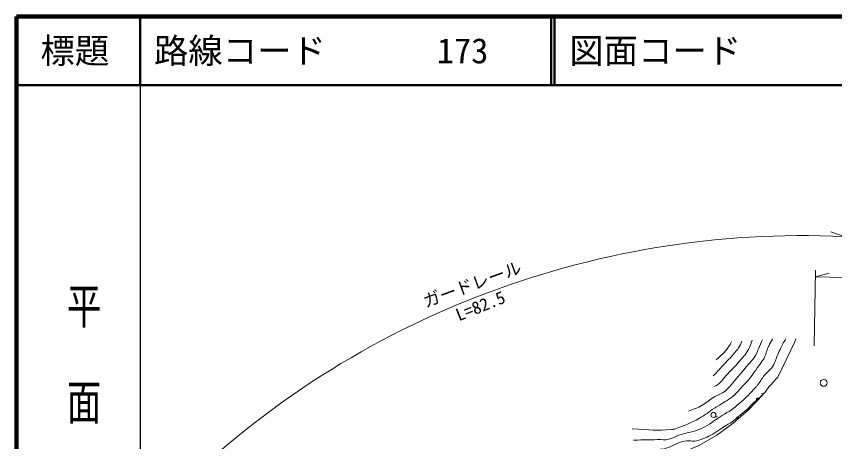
# Model space of a CAD drawing. Units: millimetres, scale not verified. Extents: x 40000 to 680000, y 20000 to 380000.
# Drawn here: x 40000 to 158960, y 318146 to 380000 of the extents above; entities that cross this region are included whole.
import ezdxf
from ezdxf.enums import TextEntityAlignment as Align

# ---------------------------------------------------------------- set-up
doc = ezdxf.new("R2010")
doc.units = ezdxf.units.MM
doc.header["$LTSCALE"] = 1000
for name, color, linetype, lineweight in [('M-BGD', 7, 'Continuous', 13), ('M-STR-HTXT', 7, 'Continuous', 13), ('M-STR-STRC', 7, 'Continuous', 13), ('M-TTL', 2, 'Continuous', 140), ('M-TTL-BAND', 7, 'Continuous', 25), ('M-TTL-LINE', 7, 'Continuous', 50)]:
    doc.layers.add(name, color=color, linetype=linetype, lineweight=lineweight)
doc.layers.add('M-TTL-TXT', color=7, linetype='Continuous')
doc.styles.add('@ＭＳ ゴシック', font='')
doc.styles.add('ＭＳ ゴシック', font='')
doc.styles.get('@ＭＳ ゴシック').set_extended_font_data('@MS Gothic')
doc.styles.get('ＭＳ ゴシック').set_extended_font_data('MS Gothic')

msp = doc.modelspace()

# ---------------------------------------------------------------- linework, layer by layer
at = {"layer": 'M-BGD'}
msp.add_line((141426, 321678), (141912, 321795), dxfattribs=at)
msp.add_lwpolyline([(153304, 333106), (153187, 332670), (150695, 327518)], dxfattribs=at)
for centre, radius in [((157378, 326691), 500), ((141338, 322043), 375)]:
    msp.add_circle(centre, radius, dxfattribs=at)
for points, knots in [([(129548, 320008), (132204, 319849), (133033, 319672), (135245, 319922), (135427, 319942), (135536, 319921), (135709, 319980), (137159, 320477), (137964, 320808), (139305, 321548), (140202, 322042), (140624, 322450), (141479, 323013), (141633, 323114), (141721, 323167), (141876, 323265), (142774, 323837), (143336, 324074), (144174, 324730), (144209, 324757), (144226, 324775), (144259, 324804), (144290, 324832), (144309, 324847), (144339, 324878), (145171, 325725), (145601, 326234), (146419, 327095), (146439, 327116), (146451, 327126), (146470, 327147), (146499, 327179), (146514, 327198), (146540, 327232), (147310, 328254), (147677, 328873), (148437, 329902), (148524, 330019), (148623, 330051), (148682, 330185), (148971, 330841), (149054, 331240), (149310, 331910), (149330, 331963), (149346, 331991), (149371, 332042), (149555, 332423), (149738, 332737), (149919, 333028)], [0, 0, 0, 0, 1, 1, 1, 2, 2, 2, 3, 3, 3, 4, 4, 4, 5, 5, 5, 6, 6, 6, 7, 7, 7, 8, 8, 8, 9, 9, 9, 10, 10, 10, 11, 11, 11, 12, 12, 12, 13, 13, 13, 14, 14, 14, 15, 15, 15, 16, 16, 16, 16]), ([(129714, 318364), (131398, 318401), (131823, 318408), (133174, 318445), (133827, 318462), (134206, 318358), (134845, 318492), (135429, 318614), (135696, 318870), (136257, 319072), (137344, 319462), (138026, 319459), (139103, 319877), (139636, 320083), (139936, 320206), (140430, 320493), (140931, 320785), (141175, 321005), (141660, 321323), (142168, 321655), (142460, 321831), (142973, 322157), (143461, 322468), (143760, 322605), (144222, 322953), (144690, 323306), (144916, 323549), (145352, 323941), (145774, 324320), (146020, 324523), (146419, 324926), (146846, 325359), (147077, 325610), (147485, 326062), (147589, 326178), (147653, 326238), (147749, 326362), (148155, 326884), (148320, 327223), (148730, 327742), (149249, 328400), (149748, 328622), (150134, 329366), (150295, 329679), (150312, 329886), (150442, 330213), (150785, 331081), (151028, 331547), (151442, 332383), (151583, 332668), (151715, 332873), (151847, 333084)], [0, 0, 0, 0, 1, 1, 1, 2, 2, 2, 3, 3, 3, 4, 4, 4, 5, 5, 5, 6, 6, 6, 7, 7, 7, 8, 8, 8, 9, 9, 9, 10, 10, 10, 11, 11, 11, 12, 12, 12, 13, 13, 13, 14, 14, 14, 15, 15, 15, 16, 16, 16, 17, 17, 17, 17]), ([(137722, 322587), (138653, 322920), (138965, 323029), (139700, 323438), (140409, 323833), (140724, 324185), (141411, 324617), (142043, 325015), (142527, 325048), (143082, 325547), (143994, 326368), (144345, 326986), (145167, 327897), (145273, 328015), (145341, 328073), (145444, 328194), (145636, 328421), (145730, 328559), (145912, 328794), (146587, 329660), (147156, 330027), (147634, 331016), (147747, 331251), (147783, 331394), (147884, 331634), (148105, 332159), (148298, 332564), (148490, 332965)], [0, 0, 0, 0, 1, 1, 1, 2, 2, 2, 3, 3, 3, 4, 4, 4, 5, 5, 5, 6, 6, 6, 7, 7, 7, 8, 8, 8, 9, 9, 9, 9]), ([(145469, 332776), (145336, 332465), (145184, 332139), (144988, 331771), (144835, 331483), (144681, 331365), (144474, 331114), (143777, 330267), (143304, 329864), (142561, 329058), (142150, 328613), (141954, 328330), (141515, 327913), (141424, 327826), (141395, 327795), (141280, 327695)], [0, 0, 0, 0, 1, 1, 1, 2, 2, 2, 3, 3, 3, 4, 4, 4, 5, 5, 5, 5]), ([(146995, 332882), (146957, 332789), (146918, 332694), (146877, 332596), (146706, 332185), (146652, 331934), (146437, 331544), (145983, 330724), (145567, 330368), (144959, 329654), (144191, 328752), (143690, 328310), (142893, 327434), (142571, 327081), (142470, 326795), (142080, 326518), (141843, 326350), (141732, 326285), (141429, 326156)], [0, 0, 0, 0, 1, 1, 1, 2, 2, 2, 3, 3, 3, 4, 4, 4, 5, 5, 5, 6, 6, 6, 6]), ([(143952, 332650), (143895, 332532), (143831, 332411), (143757, 332284), (143162, 331267), (142720, 330918), (141723, 330057)], [0, 0, 0, 0, 1, 1, 1, 2, 2, 2, 2]), ([(150695, 327518), (149876, 326626), (149607, 326393), (149022, 325583), (148997, 325547), (148983, 325526), (148957, 325491), (148871, 325374), (148819, 325312), (148722, 325204), (148658, 325133), (148616, 325098), (148550, 325029), (148530, 325008), (148520, 324995), (148499, 324975), (148359, 324836), (148272, 324767), (148128, 324632), (147476, 324022), (147070, 323719), (146468, 323060), (146440, 323030), (146427, 323011), (146399, 322982), (145986, 322557), (145681, 322400), (145230, 322016), (144851, 321693), (144663, 321483), (144270, 321176), (144197, 321119), (144148, 321098), (144070, 321049), (143200, 320494), (142699, 320204), (141840, 319632), (141728, 319557), (141670, 319508), (141554, 319439), (140689, 318920), (140169, 318668), (139211, 318349), (138316, 318052), (137710, 318426), (136804, 318163), (135707, 317845), (135198, 317362), (134099, 317052), (133904, 316998), (133783, 317044), (133581, 317038), (132165, 316990), (131701, 316926), (129963, 316774)], [0, 0, 0, 0, 1, 1, 1, 2, 2, 2, 3, 3, 3, 4, 4, 4, 5, 5, 5, 6, 6, 6, 7, 7, 7, 8, 8, 8, 9, 9, 9, 10, 10, 10, 11, 11, 11, 12, 12, 12, 13, 13, 13, 14, 14, 14, 15, 15, 15, 16, 16, 16, 17, 17, 17, 18, 18, 18, 18])]:
    msp.add_open_spline(points, degree=3, knots=knots, dxfattribs=at)
at = {"layer": 'M-STR-HTXT'}
for p, q in [((160357, 347966), (158387, 348659)), ((156009, 332096), (156179, 343095)), ((156164, 342095), (158173, 342664))]:
    msp.add_line(p, q, dxfattribs=at)
for radius, start, end in [(130000, 87.30411, 135.37785), (124000, 59.0963, 89.11205)]:
    msp.add_arc((154242, 218110), radius, start, end, dxfattribs=at)
at = {"layer": 'M-STR-STRC'}
msp.add_lwpolyline([(148534, 324952), (146450, 322796), (144218, 320817), (141816, 319073), (139214, 317585), (136485, 316436), (133622, 315582), (130695, 315022), (121753, 314183), (115866, 313153), (110694, 310922)], dxfattribs=at)
for centre, radius in [((147738, 324331), 128), ((147738, 324331), 100), ((144859, 321574), 128), ((144859, 321574), 100)]:
    msp.add_circle(centre, radius, dxfattribs=at)
for centre, radius, start, end in [((148426, 325057), 150, 315.96928, 135.96928), ((147738, 324331), 159, 344.04176, 287.89679), ((144859, 321574), 159, 339.64838, 283.5034)]:
    msp.add_arc(centre, radius, start, end, dxfattribs=at)
at = {"layer": 'M-TTL'}
for p, q in [((40000, 380000), (40000, 20000)), ((680000, 380000), (40000, 380000))]:
    msp.add_line(p, q, dxfattribs=at)
at = {"layer": 'M-TTL-BAND'}
msp.add_line((58000, 370000), (58000, 20000), dxfattribs=at)
at = {"layer": 'M-TTL-LINE'}
for p, q in [((58000, 380000), (58000, 370000)), ((117750, 380000), (117750, 370000)), ((118250, 380000), (118250, 370000)), ((40000, 370000), (680000, 370000))]:
    msp.add_line(p, q, dxfattribs=at)

# ---------------------------------------------------------------- texts
at = {"layer": 'M-STR-HTXT', "style": 'ＭＳ ゴシック'}
msp.add_text('ガードレール', height=1833, rotation=20.027, dxfattribs=at).set_placement((106762, 339666), align=Align.BOTTOM_CENTER)
msp.add_text('L=82.5', height=1833, rotation=21.862, dxfattribs=at).set_placement((107119, 338732), align=Align.TOP_CENTER)
at = {"layer": 'M-TTL-BAND', "style": '@ＭＳ ゴシック', "width": 1.4}
msp.add_text('平  面  図', height=3666, rotation=270, dxfattribs=at).set_placement((49777, 306475), align=Align.MIDDLE_RIGHT)
at = {"layer": 'M-TTL-TXT', "style": 'ＭＳ ゴシック'}
msp.add_text('標題', height=3666, dxfattribs=at).set_placement((48500, 375000), align=Align.MIDDLE_CENTER)
for s, p in [('路線コード', (60000, 375000)), ('図面コード', (120380, 375000)), ('173', (101142, 375000))]:
    msp.add_text(s, height=3666, dxfattribs=at).set_placement(p, align=Align.MIDDLE_LEFT)

doc.saveas('drawing.dxf')
